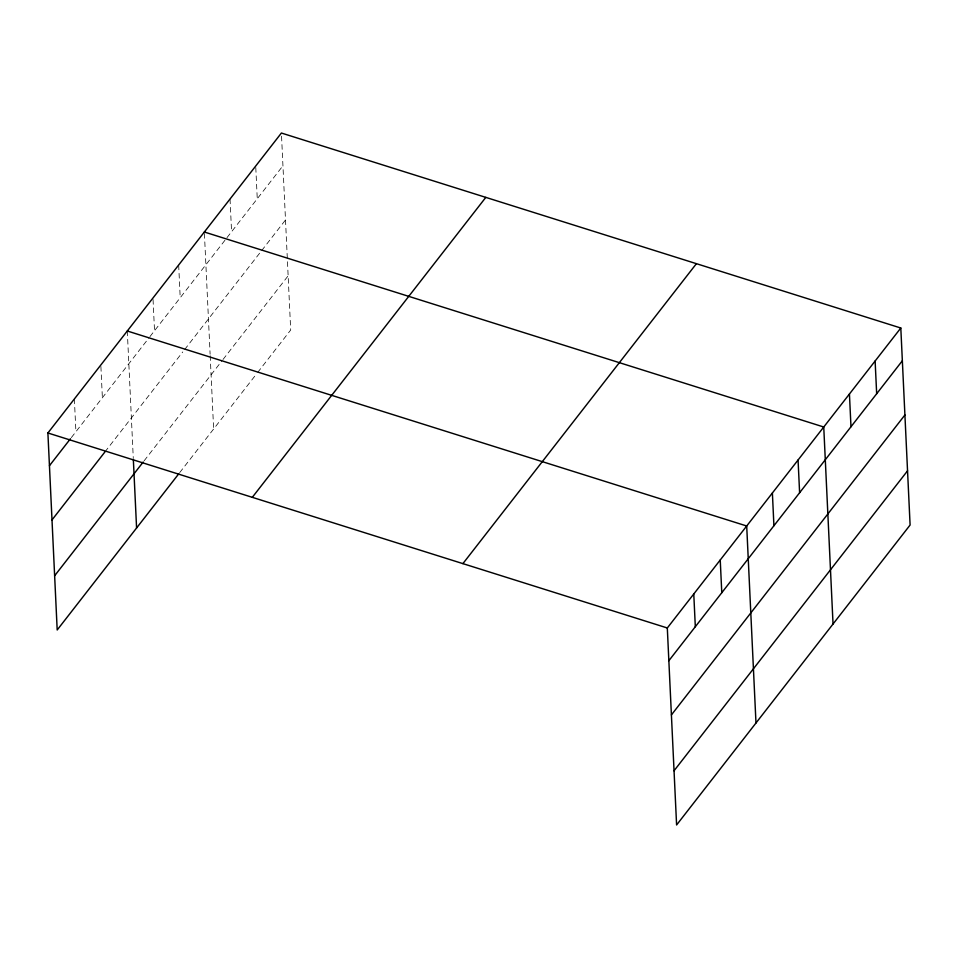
<?xml version="1.0" encoding="UTF-8"?>
<svg xmlns="http://www.w3.org/2000/svg" width="958" height="958" viewBox="0 0 958 958"><rect width="100%" height="100%" fill="white"/><g stroke="black" fill="none" stroke-linecap="round" stroke-linejoin="round"><path stroke-width="0.72" stroke-dasharray="4.79 3.59" d="M71.347 437.59L149.017 337.815M149.939 336.629L226.076 238.829M226.986 237.644L282.945 165.77M104.925 451.936L182.762 351.945M184.595 349.598L259.822 252.96M261.654 250.613L285.508 219.969M144.119 460.822L222.088 360.663M223.01 359.489L288.142 275.82M179.697 472.605L256.756 373.62M257.666 372.446L290.693 330.019L281.401 133.03M255.786 167.506L257.259 198.761M230.04 199.013L231.573 231.752M204.413 233.501L210.113 354.232M210.185 355.693L213.634 429.004M178.667 265.007L180.212 297.746M153.052 299.495L154.525 330.738M127.294 331.001L133.258 457.625M100.901 366.483L102.374 397.726M74.365 398.983L75.91 431.723"/><path stroke-width="1.44" d="M178.775 473.791L57.193 629.981L47.9 432.98L281.401 133.03L900.807 328.019L910.1 525.02L676.599 824.97L667.307 627.981L900.807 328.019M49.445 465.72L70.437 438.764M51.995 519.931L104.925 451.936M54.63 575.77L143.197 462.007M252.301 497.334L485.814 197.372M462.906 563.627L696.406 263.678M668.852 660.721L902.352 360.759M671.402 714.919L904.915 414.97M674.037 770.771L907.549 470.809M204.353 232.016L823.748 427.005L833.041 624.005M127.294 331.001L746.701 525.99L755.982 722.991M47.9 432.98L667.307 627.981M875.121 361.022L876.666 393.75M849.435 394.013L850.979 426.753M798.062 460.008L799.607 492.735M772.388 492.999L773.92 525.738M720.236 559.987L721.781 592.727M693.772 593.984L695.316 626.724M133.33 459.086L136.587 527.99"/></g></svg>
